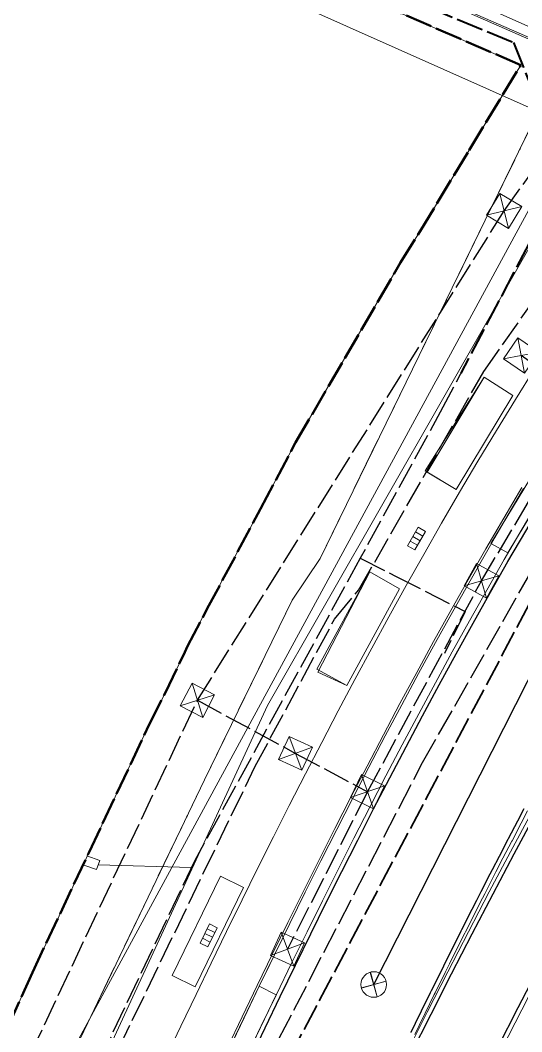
# Model space of a CAD drawing. Header units: metres. Extents: x 105014 to 106600, y 111320 to 118425.
# Drawn here: x 105549.48 to 105573.02, y 113667.11 to 113714.56 of the extents above; entities that cross this region are included whole.
import ezdxf

# ---------------------------------------------------------------- set-up
doc = ezdxf.new("R2010")
doc.units = ezdxf.units.M
doc.linetypes.add('DASHDOT', pattern=[3.556, 2.54, -0.508, 0, -0.508])
doc.linetypes.add('DASHED', pattern=[1.524, 1.27, -0.254])
for name, color, linetype, lineweight in [('00-BASE-LIMITE', 7, 'DASHED', 50), ('00-BASE-UE', 42, 'DASHED', 25), ('10-PAV-CALZADA-BRT', 12, 'CONTINUOUS', 30), ('10-PAV-CALZADA-MIXTA', 8, 'CONTINUOUS', 30), ('10-PAV-CICLORUTA', 76, 'CONTINUOUS', 18), ('10-PAV-SARDINEL', 252, 'CONTINUOUS', 13), ('20-EP-ZONA-DURA', 253, 'CONTINUOUS', 13), ('20-EP-ZONA-VERDE', 84, 'CONTINUOUS', 13), ('30-RED-ENEL-NODOS', 11, 'CONTINUOUS', 13), ('30-RED-ENEL-PROY', 1, 'DASHED', 25), ('30-RED-ETB-EXIST', 145, 'CONTINUOUS', 13), ('30-RED-VANTI-EXIST', 52, 'CONTINUOUS', 13), ('30-RED-VANTI-PROY', 2, 'DASHED', 25), ('30-RED-VANTI-RETIRO', 8, 'DASHDOT', 13), ('35-RH-ACUE-DOMICILIARIA', 152, 'CONTINUOUS', 9), ('35-RH-ACUE-MATRIZ-PJ', 150, 'DASHED', 40), ('35-RH-ACUE-MENOR-EXIST', 151, 'CONTINUOUS', 13), ('35-RH-ACUE-MENOR-PROY', 5, 'DASHED', 25), ('35-RH-PLUV-COLECTOR', 96, 'CONTINUOUS', 30), ('35-RH-PLUV-NODOS', 94, 'CONTINUOUS', 13), ('35-RH-SUDS-ZONAS', 92, 'CONTINUOUS', 20), ('36-RH-SAN-COLECTOR-PROY', 6, 'DASHED', 35)]:
    doc.layers.add(name, color=color, linetype=linetype, lineweight=lineweight)

# ---------------------------------------------------------------- blocks, each defined once
blk = doc.blocks.new('CAJA_ENEL')
for p, q in [((-0.6, -0.6), (0.6, 0.6)), ((-0.6, 0.6), (0.6, -0.6))]:
    blk.add_line(p, q)
blk.add_lwpolyline([(-0.6, -0.6), (0.6, -0.6), (0.6, 0.6), (-0.6, 0.6)], close=True)
blk = doc.blocks.new('POZO_PLUV')
for p, q in [((-0.42, -0.42), (0.42, 0.42)), ((-0.42, 0.42), (0.42, -0.42))]:
    blk.add_line(p, q)
blk.add_circle((0, 0), 0.6)
blk = doc.blocks.new('SUMIDERO')
for p, q in [((-0.25, -0.2), (-0.25, 0.2)), ((0, -0.2), (0, 0.2)), ((0.25, -0.2), (0.25, 0.2))]:
    blk.add_line(p, q)
blk.add_lwpolyline([(-0.5, -0.2), (0.5, -0.2), (0.5, 0.2), (-0.5, 0.2)], close=True)

msp = doc.modelspace()

# ---------------------------------------------------------------- linework, layer by layer
at = {"layer": '00-BASE-LIMITE'}
msp.add_lwpolyline([(105546.4011, 113661.8071), (105550.0571, 113669.8891), (105552.7025, 113675.5055), (105555.5381, 113681.5251), (105556.2771, 113682.9943), (105557.2035, 113684.9237), (105557.3401, 113685.1971), (105558.2469, 113686.9261), (105560.7621, 113691.6425), (105562.3893, 113694.7233), (105562.4061, 113694.7551), (105567.3331, 113703.1941), (105568.2421, 113704.6671), (105570.5461, 113708.4695), (105572.9671, 113712.4571), (105563.2517, 113716.6751)], dxfattribs=at)
at = {"layer": '00-BASE-UE'}
msp.add_lwpolyline([(105546.4011, 113661.8071), (105550.0571, 113669.8891), (105552.7025, 113675.5055), (105555.5381, 113681.5251), (105556.2771, 113682.9943), (105557.2035, 113684.9237), (105557.3401, 113685.1971), (105558.2469, 113686.9261), (105560.7621, 113691.6425), (105562.3893, 113694.7233), (105562.4061, 113694.7551), (105567.3331, 113703.1941), (105568.2421, 113704.6671), (105570.5461, 113708.4695), (105572.9671, 113712.4571), (105563.2517, 113716.6751)], dxfattribs=at)
at = {"layer": '10-PAV-CALZADA-BRT'}
for points in [[(105567.8125, 113666.0533), (105568.7625, 113667.9403), (105569.7217, 113669.8239), (105570.6911, 113671.7035), (105571.6709, 113673.5791), (105572.6619, 113675.4499), (105573.6645, 113677.3157)], [(105573.7975, 113670.0911), (105572.8365, 113668.2275), (105571.8849, 113666.3591)]]:
    msp.add_lwpolyline(points, dxfattribs=at)
at = {"layer": '10-PAV-CALZADA-MIXTA'}
for points in [[(105560.2733, 113665.8219), (105560.9771, 113667.2921), (105561.6857, 113668.7621), (105562.3997, 113670.2313), (105563.1197, 113671.6997), (105563.8459, 113673.1669), (105564.5789, 113674.6329), (105565.3191, 113676.0973), (105566.0667, 113677.5599), (105566.8223, 113679.0203), (105567.5863, 113680.4785), (105568.3593, 113681.9341), (105569.1413, 113683.3867), (105569.9329, 113684.8361), (105570.7347, 113686.2821), (105571.5469, 113687.7245), (105572.3699, 113689.1625), (105573.2041, 113690.5963), (105574.0499, 113692.0253), (105574.9077, 113693.4493), (105575.7781, 113694.8677), (105576.2193, 113695.5737), (105603.419, 113731.3811)], [(105573.1147, 113677.5626), (105572.8146, 113676.9915), (105572.3818, 113676.1646), (105572.3659, 113676.134), (105571.9524, 113675.3358), (105571.6249, 113674.7015), (105571.5247, 113674.5062), (105571.0998, 113673.6753), (105570.8908, 113673.2653), (105570.677, 113672.8432), (105570.1963, 113671.891), (105570.1634, 113671.8256), (105569.7187, 113670.9372), (105569.4422, 113670.383), (105569.2433, 113669.9824), (105568.7702, 113669.0264), (105568.7264, 113668.9377), (105568.3, 113668.069), (105568.0164, 113667.4895), (105567.8123, 113667.0706)]]:
    msp.add_lwpolyline(points, dxfattribs=at)
at = {"layer": '10-PAV-CICLORUTA'}
for points in [[(105556.3213, 113665.8933), (105557.0241, 113667.3717), (105557.7319, 113668.8509), (105558.4453, 113670.3305), (105559.1647, 113671.8105), (105559.8903, 113673.2905), (105560.6227, 113674.7703), (105561.3625, 113676.2499), (105562.1099, 113677.7285), (105562.8653, 113679.2063), (105563.6293, 113680.6829), (105564.4021, 113682.1581), (105565.1845, 113683.6315), (105565.9767, 113685.1027), (105566.7789, 113686.5719), (105567.5919, 113688.0381), (105568.4161, 113689.5017), (105569.2517, 113690.9619), (105570.0993, 113692.4185), (105570.9591, 113693.8711), (105571.8317, 113695.3195), (105572.7173, 113696.7631), (105573.6165, 113698.2017)], [(105573.0197, 113692.6405), (105572.1691, 113691.2037), (105571.3305, 113689.7623), (105570.5033, 113688.3169), (105569.6871, 113686.8675), (105568.8817, 113685.4147), (105568.0863, 113683.9587), (105567.3009, 113682.4999), (105566.5249, 113681.0383), (105565.7579, 113679.5745), (105564.9995, 113678.1087), (105564.2493, 113676.6411), (105563.5069, 113675.1719), (105562.7715, 113673.7015), (105562.0433, 113672.2299), (105561.3213, 113670.7577), (105560.6055, 113669.2849), (105559.8953, 113667.8117), (105559.1903, 113666.3385)]]:
    msp.add_lwpolyline(points, dxfattribs=at)
at = {"layer": '10-PAV-SARDINEL'}
for points in [[(105560.0928, 113665.9081), (105560.7968, 113667.3787), (105561.5057, 113668.8492), (105562.22, 113670.3191), (105562.9403, 113671.7881), (105563.6669, 113673.256), (105564.4002, 113674.7227), (105565.1408, 113676.1879), (105565.8889, 113677.6514), (105566.6449, 113679.1127), (105567.4094, 113680.5718), (105568.183, 113682.0284), (105568.9655, 113683.4821), (105569.7577, 113684.9326), (105570.5601, 113686.3797), (105571.373, 113687.8232), (105572.1967, 113689.2625), (105573.0316, 113690.6976), (105573.8782, 113692.1279), (105574.7368, 113693.5532), (105575.6081, 113694.973), (105576.0497, 113695.6797), (105576.06, 113695.6947), (105603.2597, 113731.5021)], [(105603.419, 113731.3811), (105576.2193, 113695.5737), (105575.7781, 113694.8677), (105574.9077, 113693.4493), (105574.0499, 113692.0253), (105573.2041, 113690.5963), (105572.3699, 113689.1625), (105571.5469, 113687.7245), (105570.7347, 113686.2821), (105569.9329, 113684.8361), (105569.1413, 113683.3867), (105568.3593, 113681.9341), (105567.5863, 113680.4785), (105566.8223, 113679.0203), (105566.0667, 113677.5599), (105565.3191, 113676.0973), (105564.5789, 113674.6329), (105563.8459, 113673.1669), (105563.1197, 113671.6997), (105562.3997, 113670.2313), (105561.6857, 113668.7621), (105560.9771, 113667.2921), (105560.2733, 113665.8219)], [(105567.6337, 113666.1428), (105568.5841, 113668.0307), (105569.5437, 113669.9152), (105570.5136, 113671.7957), (105571.4939, 113673.6722), (105572.4855, 113675.5441), (105573.4886, 113677.411)], [(105567.8123, 113667.0706), (105568.0164, 113667.4895), (105568.3, 113668.069), (105568.7264, 113668.9377), (105568.7702, 113669.0264), (105569.2433, 113669.9824), (105569.4422, 113670.383), (105569.7187, 113670.9372), (105570.1634, 113671.8256), (105570.1963, 113671.891), (105570.677, 113672.8432), (105570.8908, 113673.2653), (105571.0998, 113673.6753), (105571.5247, 113674.5062), (105571.6249, 113674.7015), (105571.9524, 113675.3358), (105572.3659, 113676.134), (105572.3818, 113676.1646), (105572.8146, 113676.9915), (105573.1147, 113677.5626)], [(105573.6645, 113677.3157), (105572.6619, 113675.4499), (105571.6709, 113673.5791), (105570.6911, 113671.7035), (105569.7217, 113669.8239), (105568.7625, 113667.9403), (105567.8125, 113666.0533)], [(105573.2916, 113677.4694), (105572.9917, 113676.8987), (105572.5592, 113676.0722), (105572.5435, 113676.0419), (105572.1301, 113675.2439), (105571.8027, 113674.61), (105571.7027, 113674.415), (105571.278, 113673.5844), (105571.0691, 113673.1747), (105570.8555, 113672.753), (105570.3749, 113671.801), (105570.3422, 113671.7359), (105569.8976, 113670.8478), (105569.6213, 113670.2939), (105569.4225, 113669.8936), (105568.9495, 113668.9378), (105568.9058, 113668.8494), (105568.4796, 113667.981), (105568.1961, 113667.4018), (105567.9922, 113666.9831)]]:
    msp.add_lwpolyline(points, dxfattribs=at)
at = {"layer": '20-EP-ZONA-DURA'}
for points in [[(105546.4011, 113661.8071), (105550.0571, 113669.8891), (105552.7025, 113675.5055), (105555.5381, 113681.5251), (105556.2771, 113682.9943), (105557.2035, 113684.9237), (105557.3401, 113685.1971), (105558.2469, 113686.9261), (105560.7621, 113691.6425), (105562.3893, 113694.7233), (105562.4061, 113694.7551), (105567.3331, 113703.1941), (105568.2421, 113704.6671), (105570.5461, 113708.4695), (105572.9671, 113712.4571), (105563.2517, 113716.6751)], [(105573.6165, 113698.2017), (105572.7173, 113696.7631), (105571.8317, 113695.3195), (105570.9591, 113693.8711), (105570.0993, 113692.4185), (105569.2517, 113690.9619), (105568.4161, 113689.5017), (105567.5919, 113688.0381), (105566.7789, 113686.5719), (105565.9767, 113685.1027), (105565.1845, 113683.6315), (105564.4021, 113682.1581), (105563.6293, 113680.6829), (105562.8653, 113679.2063), (105562.1099, 113677.7285), (105561.3625, 113676.2499), (105560.6227, 113674.7703), (105559.8903, 113673.2905), (105559.1647, 113671.8105), (105558.4453, 113670.3305), (105557.7319, 113668.8509), (105557.0241, 113667.3717), (105556.3213, 113665.8933)], [(105559.1903, 113666.3385), (105559.8953, 113667.8117), (105560.6055, 113669.2849), (105561.3213, 113670.7577), (105562.0433, 113672.2299), (105562.7715, 113673.7015), (105563.5069, 113675.1719), (105564.2493, 113676.6411), (105564.9995, 113678.1087), (105565.7579, 113679.5745), (105566.5249, 113681.0383), (105567.3009, 113682.4999), (105568.0863, 113683.9587), (105568.8817, 113685.4147), (105569.6871, 113686.8675), (105570.5033, 113688.3169), (105571.3305, 113689.7623), (105572.1691, 113691.2037), (105573.0197, 113692.6405)], [(105573.1055, 113692.5893), (105572.2553, 113691.1531), (105571.7593, 113690.3005), (105571.4171, 113689.7123), (105570.5901, 113688.2675), (105569.7745, 113686.8187), (105568.9693, 113685.3665), (105568.1743, 113683.9111), (105567.3891, 113682.4527), (105566.6135, 113680.9917), (105565.8467, 113679.5283), (105565.0885, 113678.0629), (105564.3385, 113676.5957), (105563.5961, 113675.1269), (105562.8611, 113673.6569), (105562.1329, 113672.1857), (105561.4113, 113670.7137), (105560.9725, 113669.8108), (105560.8903, 113669.6447), (105560.6957, 113669.2413), (105559.9855, 113667.7685), (105559.2805, 113666.2953)], [(105573.4886, 113677.411), (105572.4855, 113675.5441), (105571.4939, 113673.6722), (105570.5136, 113671.7957), (105569.5437, 113669.9152), (105568.5841, 113668.0307), (105567.6337, 113666.1428)], [(105567.9922, 113666.9831), (105568.1961, 113667.4018), (105568.4796, 113667.981), (105568.9058, 113668.8494), (105568.9495, 113668.9378), (105569.4225, 113669.8936), (105569.6213, 113670.2939), (105569.8976, 113670.8478), (105570.3422, 113671.7359), (105570.3749, 113671.801), (105570.8555, 113672.753), (105571.0691, 113673.1747), (105571.278, 113673.5844), (105571.7027, 113674.415), (105571.8027, 113674.61), (105572.1301, 113675.2439), (105572.5435, 113676.0419), (105572.5592, 113676.0722), (105572.9917, 113676.8987), (105573.2916, 113677.4694)]]:
    msp.add_lwpolyline(points, dxfattribs=at)
for points in [[(105572.6031, 113696.9595), (105571.2573, 113697.8193), (105568.5711, 113693.3669), (105569.9395, 113692.5413), (105572.6031, 113696.9595)], [(105567.2777, 113687.8867), (105565.8899, 113688.6799), (105563.4037, 113684.1127), (105564.8067, 113683.3489), (105567.2777, 113687.8867)], [(105559.9543, 113673.8719), (105558.8849, 113674.4149), (105556.6075, 113669.7401), (105557.6855, 113669.2151), (105559.9543, 113673.8719)]]:
    msp.add_lwpolyline(points, close=True, dxfattribs=at)
at = {"layer": '20-EP-ZONA-VERDE'}
for points in [[(105572.6031, 113696.9595), (105569.9395, 113692.5413), (105568.5711, 113693.3669), (105571.2573, 113697.8193), (105572.6031, 113696.9595)], [(105567.2777, 113687.8867), (105564.8067, 113683.3489), (105563.4037, 113684.1127), (105565.8899, 113688.6799), (105567.2777, 113687.8867)], [(105559.9543, 113673.8719), (105557.6855, 113669.2151), (105556.6075, 113669.7401), (105558.8849, 113674.4149), (105559.9543, 113673.8719)]]:
    msp.add_lwpolyline(points, close=True, dxfattribs=at)
for points in [[(105559.2805, 113666.2953), (105559.9855, 113667.7685), (105560.6957, 113669.2413), (105561.4113, 113670.7137), (105562.1329, 113672.1857), (105562.8611, 113673.6569), (105563.5961, 113675.1269), (105564.3385, 113676.5957), (105565.0885, 113678.0629), (105565.8467, 113679.5283), (105566.6135, 113680.9917), (105567.3891, 113682.4527), (105568.1743, 113683.9111), (105568.9693, 113685.3665), (105569.7745, 113686.8187), (105570.5901, 113688.2675), (105571.4171, 113689.7123), (105572.2553, 113691.1531), (105573.1055, 113692.5893)], [(105573.0315, 113690.6975), (105572.1965, 113689.2625), (105571.3729, 113687.8231), (105570.5601, 113686.3797), (105569.7577, 113684.9327), (105568.9655, 113683.4821), (105568.1829, 113682.0283), (105567.4095, 113680.5719), (105566.6449, 113679.1127), (105565.8889, 113677.6513), (105565.1407, 113676.1879), (105564.4003, 113674.7227), (105563.6669, 113673.2561), (105562.9403, 113671.7881), (105562.2201, 113670.3191), (105561.5057, 113668.8491), (105560.7967, 113667.3787), (105560.0929, 113665.9079)], [(105572.0635, 113666.2687), (105573.0145, 113668.1363), (105573.9751, 113669.9991)]]:
    msp.add_lwpolyline(points, dxfattribs=at)
at = {"layer": '30-RED-ENEL-PROY'}
for points in [[(105572.1899, 113705.6169), (105574.0417, 113708.1993)], [(105557.7951, 113682.6563), (105572.1899, 113705.6169)], [(105576.0947, 113696.5893), (105572.9891, 113698.8327)], [(105571.1245, 113688.2589), (105576.0947, 113696.5893)], [(105565.7817, 113678.3699), (105571.1245, 113688.2589)], [(105548.6707, 113663.2959), (105557.7951, 113682.6563)], [(105557.7951, 113682.6563), (105562.4045, 113680.1691)], [(105562.4045, 113680.1691), (105565.7817, 113678.3699)], [(105565.7817, 113678.3699), (105562.0223, 113670.9797)]]:
    msp.add_lwpolyline(points, dxfattribs=at)
at = {"layer": '30-RED-ETB-EXIST'}
for points in [[(105554.941, 113721.788), (105573.505, 113713.697), (105575.286, 113713.963)], [(105548.208, 113659.287), (105548.45, 113659.833), (105574.24, 113707.303), (105574.71, 113707.531), (105574.605, 113707.746)]]:
    msp.add_lwpolyline(points, dxfattribs=at)
at = {"layer": '30-RED-VANTI-EXIST'}
for points in [[(105577.2139, 113712.5497), (105543.8545, 113727.3785)], [(105573.7895, 113710.2779), (105542.5065, 113724.2201)], [(105531.4447, 113642.3125), (105542.5379, 113645.5413), (105549.6323, 113661.2385), (105558.1269, 113678.9291), (105562.2509, 113687.3605), (105563.5529, 113689.3089), (105573.7895, 113710.2779)]]:
    msp.add_lwpolyline(points, dxfattribs=at)
at = {"layer": '30-RED-VANTI-PROY'}
for points in [[(105531.4447, 113642.3125), (105531.6853, 113641.3857), (105537.8173, 113638.6529), (105539.3921, 113638.4233), (105541.3365, 113638.3957), (105553.4135, 113664.8939), (105560.4927, 113679.5345), (105564.2317, 113686.4679), (105565.3581, 113687.8193), (105571.2353, 113698.0883), (105573.5379, 113701.3579), (105575.3664, 113703.7362)], [(105430.8503, 113445.2311), (105460.6313, 113487.9779), (105464.4493, 113493.9303), (105492.3233, 113533.6531), (105494.0397, 113537.1911), (105506.3939, 113555.7393), (105510.1557, 113561.0249), (105511.4993, 113563.2617), (105513.3459, 113567.0463), (105516.4725, 113572.5449), (105520.2381, 113579.6281), (105524.0165, 113587.2797), (105525.3595, 113589.4459), (105527.1071, 113593.1203), (105529.2391, 113598.2497), (105534.2291, 113609.1153), (105538.9769, 113619.1077), (105546.7089, 113632.5309), (105560.9165, 113665.4169), (105568.3634, 113679.7348), (105576.3435, 113693.7625), (105578.5697, 113697.4163), (105580.7203, 113701.523)]]:
    msp.add_lwpolyline(points, dxfattribs=at)
at = {"layer": '30-RED-VANTI-RETIRO'}
msp.add_lwpolyline([(105531.4447, 113642.3125), (105542.5379, 113645.5413), (105549.6323, 113661.2385), (105558.1269, 113678.9291), (105562.2509, 113687.3605), (105563.5529, 113689.3089), (105573.7895, 113710.2779)], dxfattribs=at)
at = {"layer": '35-RH-ACUE-DOMICILIARIA'}
for points in [[(105552.6129, 113675.3593), (105553.2175, 113675.1493), (105553.067, 113674.716), (105552.4624, 113674.926)], [(105553.1423, 113674.9327), (105557.5117, 113674.8139)]]:
    msp.add_lwpolyline(points, dxfattribs=at)
at = {"layer": '35-RH-ACUE-MATRIZ-PJ'}
msp.add_lwpolyline([(105556.284, 113722.6314), (105557.9066, 113721.8478), (105558.7074, 113719.3102), (105560.1398, 113718.7139), (105572.6307, 113713.5169), (105573.6643, 113710.9346), (105574.9809, 113710.1845), (105576.1942, 113709.4931), (105570.1591, 113698.0099)], dxfattribs=at)
at = {"layer": '35-RH-ACUE-MENOR-EXIST'}
for points in [[(105561.9574, 113720.0117), (105561.4278, 113718.9125), (105574.49, 113713.17), (105576.05, 113709.09), (105574.77, 113706.34)], [(105540, 113636.84), (105561.09, 113682.42), (105574.77, 113706.34)]]:
    msp.add_lwpolyline(points, dxfattribs=at)
at = {"layer": '35-RH-ACUE-MENOR-PROY'}
for points in [[(105556.284, 113722.6314), (105557.9066, 113721.8478), (105558.7074, 113719.3102), (105560.1398, 113718.7139), (105572.6307, 113713.5169), (105573.6643, 113710.9346), (105574.9809, 113710.1845), (105576.1942, 113709.4931), (105569.3208, 113696.415), (105565.4379, 113689.3217), (105557.6577, 113675.109), (105541.7115, 113641.6059), (105540.2593, 113638.5547), (105534.938, 113627.3735), (105534.1398, 113625.6976), (105532.6749, 113622.6199), (105531.245, 113619.6135)], [(105565.4379, 113689.3217), (105567.1203, 113688.4695), (105570.3653, 113686.8256), (105569.3903, 113684.8525)]]:
    msp.add_lwpolyline(points, dxfattribs=at)
at = {"layer": '35-RH-PLUV-COLECTOR'}
msp.add_lwpolyline([(105566.0728, 113669.3239), (105576.6181, 113690.1036)], dxfattribs=at)
msp.add_lwpolyline([(105566.0728, 113669.3239), (105576.6181, 113690.1036)], dxfattribs=at)
at = {"layer": '35-RH-SUDS-ZONAS'}
for points in [[(105569.9395, 113692.5413), (105572.6031, 113696.9595), (105571.2573, 113697.8193), (105568.4853, 113693.4186), (105569.9395, 113692.5413)], [(105569.9395, 113692.5413), (105572.6031, 113696.9595), (105571.2573, 113697.8193), (105568.4853, 113693.4186), (105569.9395, 113692.5413)], [(105569.9395, 113692.5413), (105572.6031, 113696.9595), (105571.2573, 113697.8193), (105568.4853, 113693.4186), (105569.9395, 113692.5413)], [(105569.9395, 113692.5413), (105572.6031, 113696.9595), (105571.2573, 113697.8193), (105568.4853, 113693.4186), (105569.9395, 113692.5413)], [(105576.2842, 113696.0584), (105572.3557, 113689.5685), (105571.5715, 113690.0101), (105575.5, 113696.5), (105576.2842, 113696.0584)], [(105576.2842, 113696.0584), (105572.3557, 113689.5685), (105571.5715, 113690.0101), (105575.5, 113696.5), (105576.2842, 113696.0584)], [(105563.4445, 113683.9788), (105565.8899, 113688.6798), (105567.2777, 113687.8867), (105564.8067, 113683.3489), (105563.4445, 113683.9788)], [(105563.4445, 113683.9788), (105565.8899, 113688.6798), (105567.2777, 113687.8867), (105564.8067, 113683.3489), (105563.4445, 113683.9788)], [(105563.4445, 113683.9788), (105565.8899, 113688.6798), (105567.2777, 113687.8867), (105564.8067, 113683.3489), (105563.4445, 113683.9788)], [(105563.4445, 113683.9788), (105565.8899, 113688.6798), (105567.2777, 113687.8867), (105564.8067, 113683.3489), (105563.4445, 113683.9788)], [(105561.4987, 113668.8478), (105558.5444, 113662.6726), (105557.728, 113663.0512), (105560.6955, 113669.2412), (105561.4987, 113668.8478)], [(105561.4987, 113668.8478), (105558.5444, 113662.6726), (105557.728, 113663.0512), (105560.6955, 113669.2412), (105561.4987, 113668.8478)], [(105561.4987, 113668.8478), (105558.5444, 113662.6726), (105557.728, 113663.0512), (105560.6955, 113669.2412), (105561.4987, 113668.8478)], [(105561.4987, 113668.8478), (105558.5444, 113662.6726), (105557.728, 113663.0512), (105560.6955, 113669.2412), (105561.4987, 113668.8478)]]:
    msp.add_lwpolyline(points, close=True, dxfattribs=at)
at = {"layer": '36-RH-SAN-COLECTOR-PROY'}
msp.add_lwpolyline([(105560.6606, 113663.1738), (105588.8137, 113716.3643)], dxfattribs=at)

# ---------------------------------------------------------------- block references
at = {"layer": '30-RED-ENEL-NODOS'}
for p, rotation in [((105572.1898, 113705.6168), 148.8), ((105572.9891, 113698.8327), 55.8), ((105571.1244, 113688.2588), 61.3), ((105557.795, 113682.6563), 62.2), ((105562.4045, 113680.1691), 65.3), ((105565.7817, 113678.3698), 64.1), ((105562.0223, 113670.9796), 65.3)]:
    msp.add_blockref('CAJA_ENEL', p, dxfattribs=dict(at, rotation=rotation))
at = {"layer": '35-RH-PLUV-NODOS'}
for name, p, rotation in [('SUMIDERO', (105568.0751, 113690.2451), 240), ('SUMIDERO', (105568.0751, 113690.2451), 240), ('SUMIDERO', (105568.0751, 113690.2451), 240), ('SUMIDERO', (105558.3261, 113671.6294), 243.7), ('SUMIDERO', (105558.3261, 113671.6294), 243.7), ('SUMIDERO', (105558.3261, 113671.6294), 243.7), ('POZO_PLUV', (105566.0728, 113669.3239), 329.8), ('POZO_PLUV', (105566.0728, 113669.3239), 329.8), ('POZO_PLUV', (105566.0728, 113669.3239), 241), ('POZO_PLUV', (105566.0728, 113669.3239), 241)]:
    msp.add_blockref(name, p, dxfattribs=dict(at, rotation=rotation))

doc.saveas('drawing.dxf')
